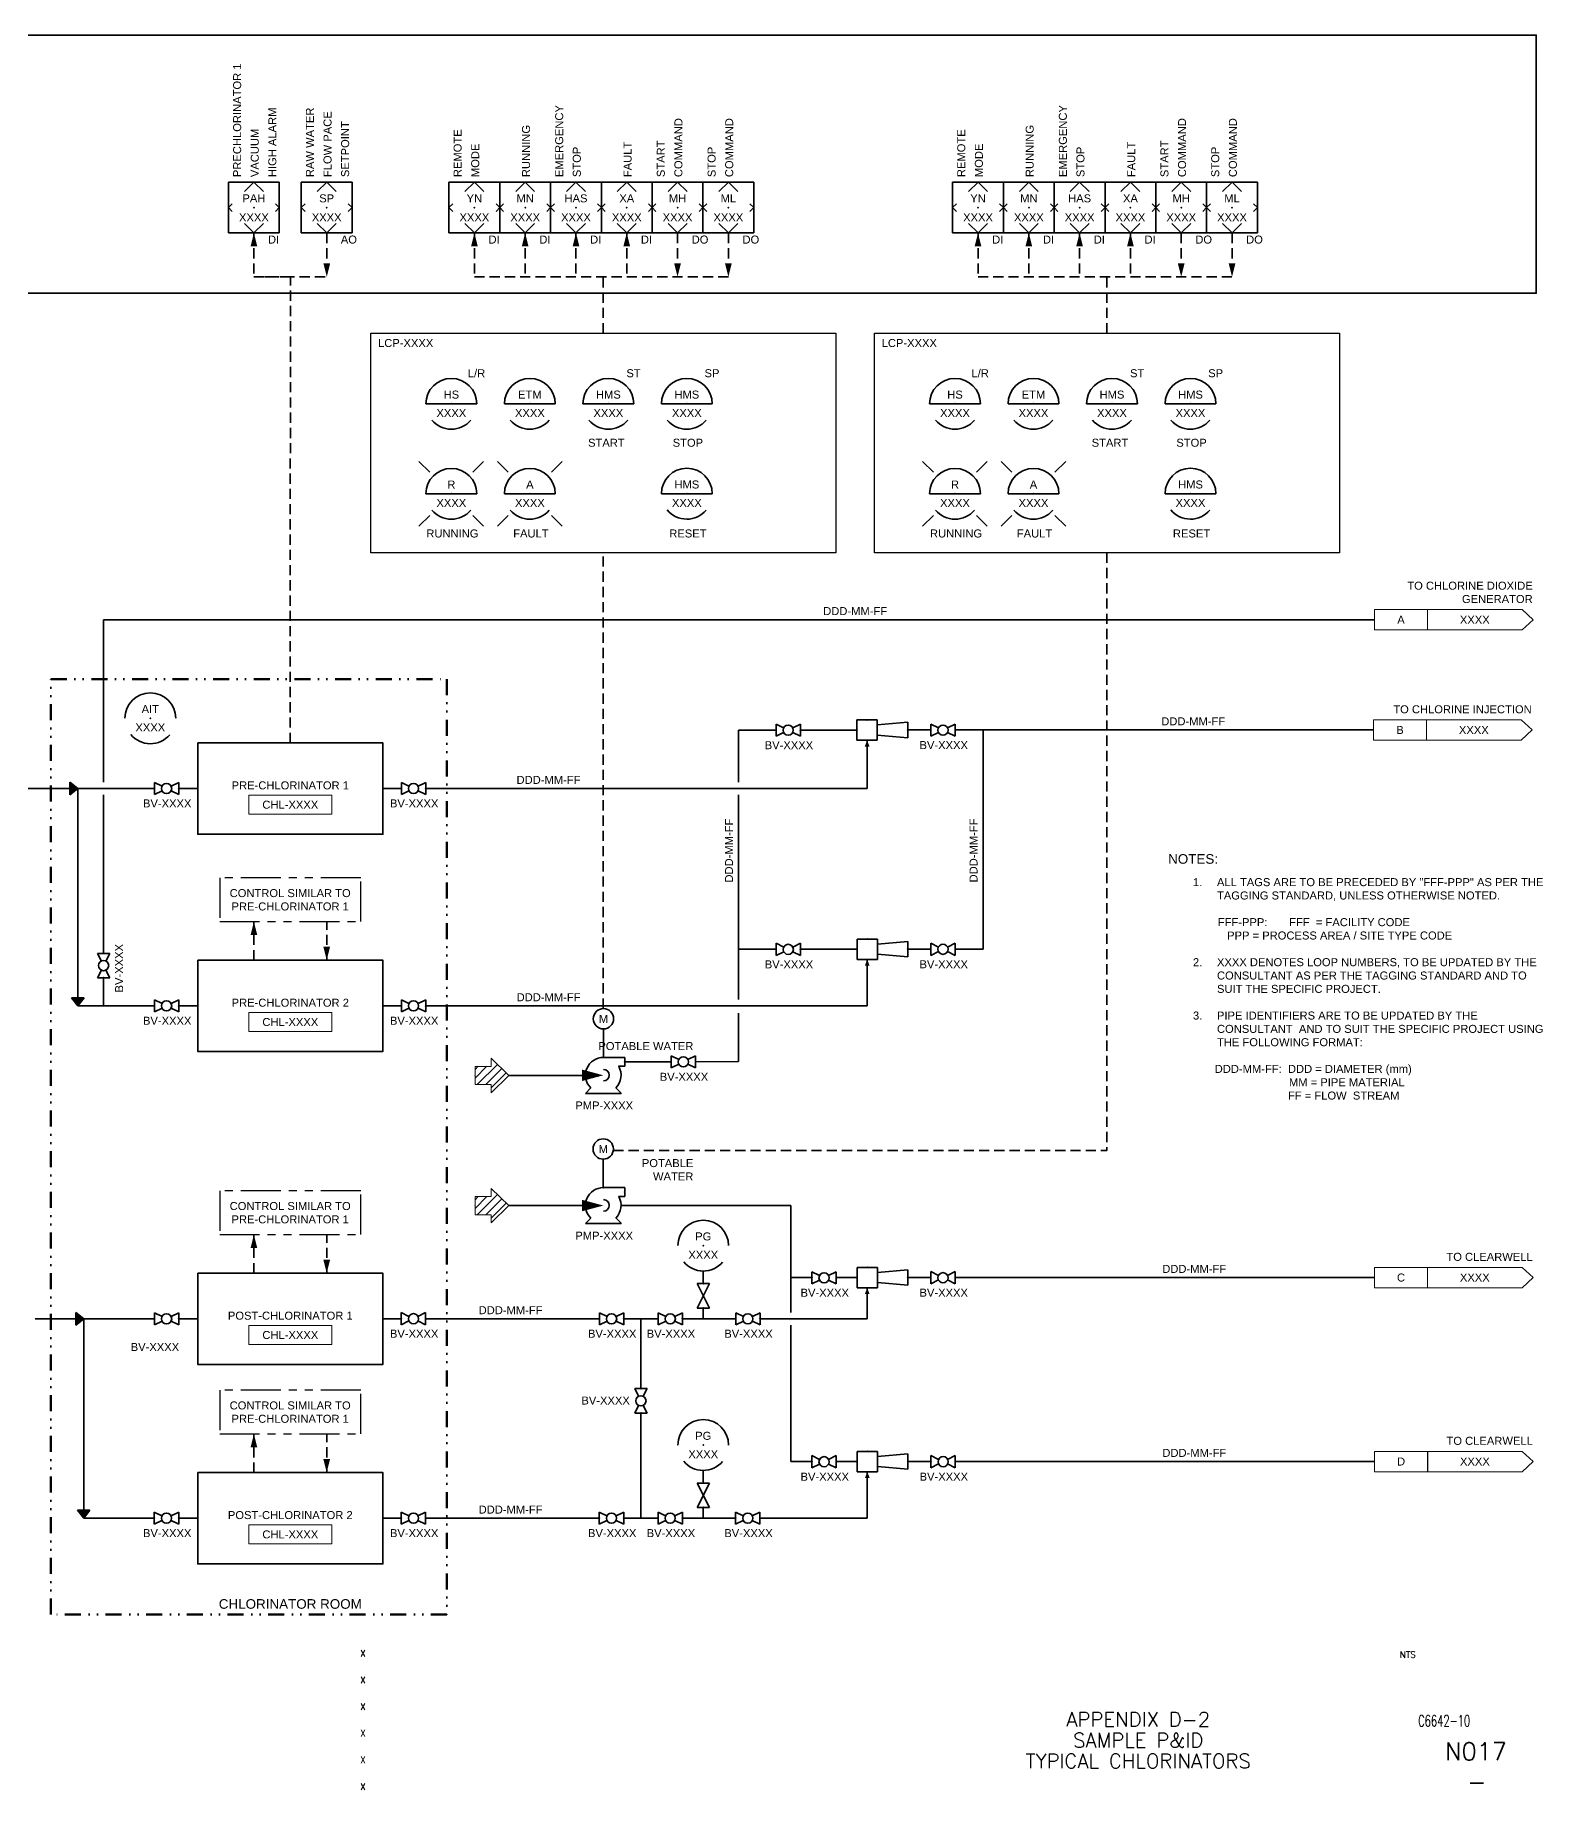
# Paper-space layout '07-Typical Chlorinators - A1 Sheet' of a CAD drawing. Extents: x 49 to 818, y 22 to 571.
# Drawn here: x 347 to 818, y 23 to 571 of the extents above; entities that cross this region are included whole.
import ezdxf
from ezdxf.enums import TextEntityAlignment as Align

# ---------------------------------------------------------------- set-up
doc = ezdxf.new("R2010")
doc.units = 0
for name, pattern in [('DIVIDE', [1.25, 0.5, -0.25, 0, -0.25, 0, -0.25]), ('HIDDEN2', [4.7625, 3.175, -1.5875]), ('PHANTOM2', [1.25, 0.625, -0.125, 0.125, -0.125, 0.125, -0.125])]:
    doc.linetypes.add(name, pattern=pattern)
doc.layers.add('BOR-A1', color=7, linetype='Continuous')
for name, color, linetype, lineweight in [('D-EQPM', 4, 'Continuous', 35), ('D-EQPM-EXIT', 252, 'Continuous', 35), ('D-MINOR', 4, 'Continuous', 35), ('D-VALV', 4, 'Continuous', 35), ('G-ANNO-SYMB', 1, 'Continuous', 13), ('N-ANNO-TEXT', 3, 'Continuous', 18), ('N-CONT-PANL', 3, 'Continuous', 25), ('N-DBOX', 5, 'DIVIDE', 50), ('N-INST', 4, 'Continuous', 35), ('N-SGNL-ELEC', 4, 'HIDDEN2', 35), ('N-VNDR', 3, 'PHANTOM2', 25)]:
    doc.layers.add(name, color=color, linetype=linetype, lineweight=lineweight)
doc.styles.add('_CGS_2-5_NOTES', font='arial.ttf', dxfattribs={"height": 2.5})
doc.styles.add('_CGS_2-5_SYMBOL', font='arial.ttf', dxfattribs={"height": 2.5})
doc.styles.add('STD2-0', font='simplex.shx', dxfattribs={"height": 2})
doc.styles.add('STD3-5', font='simplex.shx', dxfattribs={"height": 3.5})
doc.styles.add('STD4-5', font='simplex.shx', dxfattribs={"height": 4.5})
doc.styles.add('STD5-5', font='SIMPLEX')

# ---------------------------------------------------------------- blocks, each defined once
blk = doc.blocks.new('CGS A1 TITLE ATT')
at = {"layer": 'BOR-A1', "color": 1}
for tag, p, height, style in [('DATE', (448.47, 64.4), 2, 'STD2-0'), ('DRAWN', (448.47, 56.08), 2, 'STD2-0'), ('DESIGNER', (448.47, 47.76), 2, 'STD2-0'), ('FILE', (783.85, 42.55), 3.5, 'STD3-5'), ('CHECKED', (448.47, 39.44), 2, 'STD2-0'), ('ENGINEER', (448.47, 31.12), 2, 'STD2-0'), ('AD909', (787.49, 32), 5.5, 'STD5-5'), ('APPROVED', (448.47, 22.72), 2, 'STD2-0')]:
    blk.add_attdef(tag, p, '', height=height, dxfattribs=dict(at, style=style))
at = {"layer": 'BOR-A1', "color": 1, "style": 'STD2-0', "flags": 4}
blk.add_attdef('SCALE', (773.37, 64), '', height=2, dxfattribs=at)
at = {"layer": 'BOR-A1', "color": 1, "style": 'STD4-5'}
for tag, p in [('TITLE-1', (691.59, 44.75)), ('TITLE-2', (691.59, 38.25)), ('TITLE-3', (691.59, 31.75)), ('TITLE-4', (691.59, 25.25))]:
    blk.add_attdef(tag, text='', height=4.5, dxfattribs=at).set_placement(p, align=Align.MIDDLE_CENTER)
at = {"layer": 'BOR-A1', "color": 1, "style": 'STD5-5'}
blk.add_attdef('999', text='', height=5.5, dxfattribs=at).set_placement((800.49, 22.5), align=Align.RIGHT)
blk = doc.blocks.new('REFa')
for p, q in [((29.5148, 3.175), (0, 3.175)), ((0, -3.175), (0, 3.175)), ((32.9692, 0), (29.5148, 3.175)), ((29.5148, -3.175), (32.9692, 0)), ((0, -3.175), (29.5148, -3.175))]:
    blk.add_line(p, q)
at = {"style": '_CGS_2-5_SYMBOL'}
blk.add_attdef('A', text='', height=2.5, dxfattribs=at).set_placement((14.7574, 0), align=Align.MIDDLE_CENTER)
blk = doc.blocks.new('REFb')
for p, q in [((0, 3.175), (0, -3.175)), ((0, 3.175), (16.6116, 3.175)), ((16.6116, -3.175), (16.6116, 3.175)), ((16.6116, -3.175), (0, -3.175))]:
    blk.add_line(p, q)
at = {"style": '_CGS_2-5_SYMBOL'}
blk.add_attdef('A', text='', height=2.5, dxfattribs=at).set_placement((8.3058, 0), align=Align.MIDDLE_CENTER)
blk = doc.blocks.new('_D_EJECTOR')
for p, q in [((0, 3.175), (0, -3.175)), ((0, 3.175), (6.3754, 3.175)), ((6.3754, 3.175), (6.3754, 1.6002)), ((6.3754, 1.6002), (15.875, 2.4384)), ((6.3754, 1.6002), (6.3754, -1.5748)), ((15.875, -2.3876), (15.875, 2.4384)), ((0, -3.175), (6.3754, -3.175)), ((3.1877, -3.175), (3.1877, -6.841)), ((6.3754, -3.175), (6.3754, -1.5748)), ((6.3754, -1.5748), (15.875, -2.3876))]:
    blk.add_line(p, q)
blk.add_lwpolyline([(3.1877, -3.175, 0, 1.5, 0), (3.1877, -5.175, 0, 0, 0)], format="xyseb")
for p in [(0, 0), (3.2004, 3.175), (15.875, 0.0254)]:
    blk.add_point(p)
blk = doc.blocks.new('_D_VALVE_BALL - NORMALLY OPEN')
for p, q in [((2.39, 0.71), (0, 1.9)), ((0, 1.9), (0, -1.9)), ((5.23, 0.71), (7.62, 1.9)), ((7.62, 1.9), (7.62, -1.9)), ((0, -1.9), (2.39, -0.71)), ((7.62, -1.9), (5.23, -0.71))]:
    blk.add_line(p, q)
blk.add_circle((3.81, 0), 1.59)
for p in [(0, 0), (7.62, 0)]:
    blk.add_point(p)
blk = doc.blocks.new('_N_INST_FIELD_OP ACCESS')
for start, end in [(0, 180), (219.6995, 319.7606)]:
    blk.add_arc((0, 0), 7.94, start, end)
blk.add_point((0, 0))
at = {"style": '_CGS_2-5_SYMBOL'}
blk.add_attdef('ABB', (4.41, 8.76), '', height=2.5, dxfattribs=at)
for tag, p in [('TAG', (0, 1.63)), ('NO', (0, -4.12))]:
    blk.add_attdef(tag, text='', height=2.5, dxfattribs=at).set_placement(p, align=Align.CENTER)
blk = doc.blocks.new('_D_VALVE_GATE')
for p, q in [((7.62, -1.905), (0, 1.905)), ((0, 1.905), (0, -1.905)), ((0, -1.905), (7.62, 1.905)), ((7.62, 1.905), (7.62, -1.905))]:
    blk.add_line(p, q)
for p in [(0, 0), (3.81, 0), (7.62, 0)]:
    blk.add_point(p)
blk = doc.blocks.new('_N_PLC_FIELD_OP ACCESS')
for p, q in [((-7.94, 15.87), (7.94, 15.87)), ((-7.94, 0), (-7.94, 15.87)), ((0, 15.87), (-2.96, 12.91)), ((2.96, 12.91), (0, 15.87)), ((7.94, 0), (7.94, 15.87)), ((-6.76, 9.11), (-7.94, 7.94)), ((-7.94, 7.94), (-6.76, 6.76)), ((7.94, 7.94), (6.76, 9.11)), ((6.76, 6.76), (7.94, 7.94)), ((7.94, 0), (-7.94, 0)), ((-2.96, 2.96), (0, 0)), ((0, 0), (2.96, 2.96))]:
    blk.add_line(p, q)
blk.add_point((0, 7.94))
at = {"style": '_CGS_2-5_SYMBOL'}
for tag, p in [('DESCRIPTION1', (-3.99, 16.48)), ('DESCRIPTION2', (1.51, 16.48)), ('DESCRIPTION3', (7.01, 16.48))]:
    blk.add_attdef(tag, p, '', height=2.5, rotation=90, dxfattribs=at)
for tag, p in [('TAG', (0, 9.57)), ('NO', (0, 3.62))]:
    blk.add_attdef(tag, text='', height=2.5, dxfattribs=at).set_placement(p, align=Align.CENTER)
blk.add_attdef('ABB', (4.41, -3.31), '', height=2.5, dxfattribs=at)
blk = doc.blocks.new('_D_PUMP_CENTRIFUGAL')
for p, q in [((13.39, 5.59), (6.71, 5.59)), ((13.39, 2.82), (13.39, 5.59)), ((13.39, 2.82), (11.43, 2.82)), ((2.77, -3.96), (1.07, -5.64)), ((12.34, -5.64), (10.57, -3.89)), ((1.07, -5.64), (12.24, -5.64))]:
    blk.add_line(p, q)
for centre, radius, start, end in [((6.65, 0.03), 5.56, 89.3872, 225.6486), ((6.71, 0.05), 1.81, 270, 90), ((6.65, 0.03), 5.56, 315, 30.0124)]:
    blk.add_arc(centre, radius, start, end)
blk.add_point((13.39, 4.19))
at = {"extrusion": (0, 0, -1)}
blk.add_solid([(-6.68, 0), (0, 1.8), (0, -1.78)], dxfattribs=at)
at = {"style": '_CGS_2-5_SYMBOL'}
blk.add_attdef('XX', text='', height=2.5, dxfattribs=at).set_placement((13.71, -5.8), align=Align.TOP_LEFT)
blk = doc.blocks.new('_N_INST_PANEL_OP ACCESS')
blk.add_line((-7.95, 0), (7.95, 0))
for start, end in [(0, 180), (219.6995, 319.7606)]:
    blk.add_arc((0, 0), 7.94, start, end)
at = {"ltscale": 0.0508}
blk.add_point((0, 0), dxfattribs=at)
at = {"style": '_CGS_2-5_SYMBOL'}
blk.add_attdef('ABB', (4.41, 8.76), '', height=2.5, dxfattribs=at)
for tag, p in [('TAG', (0, 1.63)), ('NO', (0, -4.12))]:
    blk.add_attdef(tag, text='', height=2.5, dxfattribs=at).set_placement(p, align=Align.CENTER)
blk = doc.blocks.new('_N_LIGHT_PANEL')
for p, q in [((-10.12, 10.08), (-6.74, 6.73)), ((10.1, 10.08), (6.72, 6.73)), ((-7.95, 0), (7.95, 0)), ((-10.12, -10.11), (-6.74, -6.76)), ((10.1, -10.11), (6.72, -6.76))]:
    blk.add_line(p, q)
for start, end in [(0, 180), (219.6995, 319.7606)]:
    blk.add_arc((0, 0), 7.94, start, end)
blk.add_point((0, 0))
at = {"style": '_CGS_2-5_SYMBOL'}
blk.add_attdef('ABB', (7.41, 4.76), '', height=2.5, dxfattribs=at)
for tag, p in [('TAG', (0, 1.63)), ('NO', (0, -4.12))]:
    blk.add_attdef(tag, text='', height=2.5, dxfattribs=at).set_placement(p, align=Align.CENTER)
blk = doc.blocks.new('_D_ACTUATOR_ELECTRIC MOTOR')
at = {"flags": 128}
blk.add_lwpolyline([(0, 0), (0, 8.89)], dxfattribs=at)
blk.add_circle((0, 12.08), 3.18)
blk.add_point((0, 0))
at = {"style": '_CGS_2-5_SYMBOL'}
blk.add_text('M', height=2.5, dxfattribs=at).set_placement((0.02, 12.04), align=Align.MIDDLE_CENTER)
blk.add_attdef('XXX', text='', height=2.5, dxfattribs=at).set_placement((0.74, 8.07), align=Align.TOP_LEFT)

psp = doc.layouts.new('07-Typical Chlorinators - A1 Sheet')

# ---------------------------------------------------------------- linework, layer by layer
at = {"layer": 'D-EQPM'}
for points in [[(397.67, 349.84), (455.52, 349.84), (455.52, 321.32), (397.67, 321.32)], [(397.67, 281.94), (455.52, 281.94), (455.52, 253.42), (397.67, 253.42)], [(397.67, 184.16), (455.52, 184.16), (455.52, 155.64), (397.67, 155.64)], [(397.67, 121.86), (455.52, 121.86), (455.52, 93.35), (397.67, 93.35)]]:
    psp.add_lwpolyline(points, close=True, dxfattribs=at)
at = {"layer": 'D-EQPM-EXIT'}
psp.add_line((549.16, 169.9), (565.79, 169.9), dxfattribs=at)
at = {"layer": 'D-MINOR'}
for p, q in [((368.24, 388.24), (765.42, 388.32)), ((368.24, 375.94), (368.24, 388.24)), ((368.24, 337.58), (368.24, 375.94)), ((566.69, 337.58), (566.69, 353.85)), ((578.42, 353.85), (566.69, 353.85)), ((586.04, 353.85), (603.68, 353.85)), ((626.77, 353.88), (619.56, 353.88)), ((634.39, 353.88), (765.11, 353.88)), ((643.11, 285.4), (643.11, 353.88)), ((606.87, 335.58), (606.87, 347.01)), ((164.18, 335.58), (346.82, 335.58)), ((346.82, 335.58), (384.11, 335.58)), ((360.16, 270.16), (360.16, 335.58)), ((391.73, 335.58), (397.67, 335.58)), ((455.52, 335.58), (459.54, 335.58)), ((459.54, 335.58), (461.29, 335.58)), ((459.54, 335.58), (461.29, 335.58)), ((459.54, 335.58), (461.29, 335.58)), ((468.91, 335.58), (606.87, 335.58)), ((368.24, 284.07), (368.24, 333.58)), ((566.69, 269.68), (566.69, 333.58)), ((578.44, 285.37), (566.69, 285.37)), ((586.06, 285.37), (603.71, 285.37)), ((626.8, 285.4), (619.59, 285.4)), ((634.42, 285.4), (643.11, 285.4)), ((368.24, 267.68), (368.24, 276.45)), ((606.9, 267.68), (606.9, 278.53)), ((384.11, 267.68), (360.16, 267.68)), ((397.67, 267.68), (391.73, 267.68)), ((455.52, 267.68), (459.54, 267.68)), ((459.54, 267.68), (461.29, 267.68)), ((459.54, 267.68), (461.29, 267.68)), ((459.54, 267.68), (461.29, 267.68)), ((468.91, 267.68), (606.9, 267.68)), ((566.68, 250.25), (566.69, 265.37)), ((553.24, 250.24), (566.68, 250.25)), ((494.85, 245.96), (517.24, 245.96)), ((494.85, 205.27), (518.85, 205.3)), ((529.96, 205.27), (583.07, 205.27)), ((583.05, 171.9), (583.07, 205.27)), ((555.66, 180.89), (555.67, 184.83)), ((589.62, 182.78), (583.06, 182.78)), ((603.71, 182.78), (597.24, 182.78)), ((626.8, 182.8), (619.59, 182.8)), ((634.42, 182.8), (765.42, 182.8)), ((606.9, 169.9), (606.9, 175.93)), ((555.62, 169.9), (555.63, 173.27)), ((346.82, 169.9), (384.11, 169.9)), ((362.02, 107.6), (362.02, 169.9)), ((391.73, 169.9), (397.67, 169.9)), ((455.52, 169.9), (459.54, 169.9)), ((459.54, 169.9), (461.29, 169.9)), ((459.54, 169.9), (461.29, 169.9)), ((468.91, 169.9), (523.19, 169.9)), ((530.81, 169.9), (541.54, 169.9)), ((536.17, 169.9), (536.17, 148.09)), ((549.16, 169.9), (565.79, 169.9)), ((573.41, 169.9), (606.9, 169.9)), ((583.07, 125.3), (583.06, 167.9)), ((536.17, 140.47), (536.17, 107.6)), ((555.66, 118.59), (555.67, 122.54)), ((589.62, 125.3), (583.07, 125.3)), ((597.24, 125.3), (603.74, 125.3)), ((626.83, 125.32), (619.61, 125.32)), ((634.45, 125.32), (765.45, 125.32)), ((606.93, 107.6), (606.93, 118.46)), ((555.62, 107.6), (555.63, 110.97)), ((384.11, 107.6), (362.02, 107.6)), ((397.67, 107.6), (391.73, 107.6)), ((455.52, 107.6), (459.54, 107.6)), ((459.54, 107.6), (461.29, 107.6)), ((468.91, 107.6), (523.19, 107.6)), ((530.81, 107.6), (541.54, 107.6)), ((549.16, 107.6), (565.79, 107.6)), ((573.41, 107.6), (606.93, 107.6))]:
    psp.add_line(p, q, dxfattribs=at)
at = {"layer": 'D-MINOR', "ltscale": 0.001}
for p, q in [((357.68, 333.63), (357.68, 337.53)), ((357.68, 337.53), (360.16, 335.58)), ((360.16, 335.58), (357.68, 333.63)), ((358.22, 270.16), (362.11, 270.16)), ((360.16, 267.68), (358.22, 270.16)), ((362.11, 270.16), (360.16, 267.68)), ((359.54, 167.95), (359.54, 171.85)), ((359.54, 171.85), (362.02, 169.9)), ((362.02, 169.9), (359.54, 167.95)), ((360.07, 110.08), (363.97, 110.08)), ((362.02, 107.6), (360.07, 110.08)), ((363.97, 110.08), (362.02, 107.6))]:
    psp.add_line(p, q, dxfattribs=at)
at = {"layer": 'D-MINOR', "ltscale": 10}
psp.add_line((531.14, 250.17), (545.62, 250.17), dxfattribs=at)
at = {"layer": 'D-MINOR', "ltscale": 0.1, "extrusion": (0, 0, -1)}
for points in [[(-357.68, 333.63), (-357.68, 337.53), (-360.16, 335.58)], [(-358.22, 270.16), (-362.11, 270.16), (-360.16, 267.68)], [(-359.54, 167.95), (-359.54, 171.85), (-362.02, 169.9)], [(-360.07, 110.08), (-363.97, 110.08), (-362.02, 107.6)]]:
    psp.add_solid(points, dxfattribs=at)
at = {"layer": 'G-ANNO-SYMB', "ltscale": 0.0508}
for p, q in [((484.33, 247.79), (485.35, 248.81)), ((484.33, 245.1), (488.04, 248.81)), ((485.04, 243.09), (491.37, 249.39)), ((487.73, 243.09), (492.71, 248.07)), ((489.41, 242.08), (494.06, 246.72)), ((485.04, 202.4), (491.37, 208.7)), ((484.33, 207.1), (485.35, 208.12)), ((484.33, 204.41), (488.04, 208.12)), ((487.73, 202.4), (492.71, 207.38)), ((489.41, 201.39), (494.06, 206.04))]:
    psp.add_line(p, q, dxfattribs=at)
at = {"layer": 'G-ANNO-SYMB', "ltscale": 0.0508, "flags": 128}
for points in [[(494.85, 245.96), (489.41, 251.3), (489.41, 248.78), (484.33, 248.78), (484.33, 243.09), (489.41, 243.09), (489.41, 240.53)], [(494.85, 205.27), (489.41, 210.61), (489.41, 208.09), (484.33, 208.09), (484.33, 202.4), (489.41, 202.4), (489.41, 199.84)]]:
    psp.add_lwpolyline(points, close=True, dxfattribs=at)
at = {"layer": 'G-ANNO-SYMB', "ltscale": 0.0508}
for p in [(484.33, 245.94), (494.85, 245.96), (484.33, 205.25), (494.85, 205.27)]:
    psp.add_point(p, dxfattribs=at)
at = {"layer": 'N-ANNO-TEXT', "color": 4}
for points in [[(439.59, 327.52), (413.59, 327.52), (413.59, 333.52), (439.59, 333.52)], [(439.59, 259.62), (413.59, 259.62), (413.59, 265.62), (439.59, 265.62)], [(439.59, 161.85), (413.59, 161.85), (413.59, 167.85), (439.59, 167.85)], [(439.59, 99.55), (413.59, 99.55), (413.59, 105.55), (439.59, 105.55)]]:
    psp.add_lwpolyline(points, close=True, dxfattribs=at)
at = {"layer": 'N-CONT-PANL'}
for points in [[(451.74, 477.83), (597.07, 477.83), (597.07, 409.25), (451.74, 409.25)], [(609.14, 477.83), (754.48, 477.83), (754.48, 409.25), (609.14, 409.25)]]:
    psp.add_lwpolyline(points, close=True, dxfattribs=at)
at = {"layer": 'N-DBOX', "ltscale": 10}
psp.add_lwpolyline([(475.47, 77.56), (351.72, 77.56), (351.72, 369.7), (475.47, 369.7)], close=True, dxfattribs=at)
at = {"layer": 'N-INST'}
psp.add_lwpolyline([(48.99, 570.97), (816, 570.97), (816, 490.3), (48.99, 490.3)], close=True, dxfattribs=at)
at = {"layer": 'N-INST', "ltscale": 0.0508, "flags": 128}
psp.add_lwpolyline([(511.73, 245.96), (521.26, 245.96)], dxfattribs=at)
at = {"layer": 'N-SGNL-ELEC'}
for p, q in [((415.22, 509.15), (415.22, 495.46)), ((437.99, 509.15), (437.99, 495.46)), ((484.12, 509.15), (484.12, 495.46)), ((500, 509.15), (500, 495.46)), ((515.87, 509.15), (515.87, 495.46)), ((531.75, 509.15), (531.75, 495.46)), ((547.62, 509.15), (547.62, 495.46)), ((563.5, 509.15), (563.5, 495.46)), ((641.53, 509.15), (641.53, 495.46)), ((657.41, 509.15), (657.41, 495.46)), ((673.28, 509.15), (673.28, 495.46)), ((689.16, 509.15), (689.16, 495.46)), ((705.03, 509.15), (705.03, 495.46)), ((720.91, 509.15), (720.91, 495.46)), ((426.6, 495.46), (415.22, 495.46)), ((415.22, 495.46), (437.99, 495.46)), ((426.59, 349.84), (426.6, 495.46)), ((484.12, 495.46), (563.5, 495.46)), ((524.4, 477.83), (524.4, 495.46)), ((641.53, 495.46), (720.91, 495.46)), ((681.81, 477.83), (681.81, 495.46)), ((524.4, 266.82), (524.4, 409.25)), ((681.81, 409.25), (681.81, 222.52)), ((415.21, 281.94), (415.21, 294)), ((437.97, 281.94), (437.97, 294)), ((527.55, 222.52), (681.81, 222.52)), ((415.21, 184.16), (415.21, 196.22)), ((437.97, 184.16), (437.97, 196.22)), ((415.21, 121.86), (415.21, 133.93)), ((437.97, 121.86), (437.97, 133.93))]:
    psp.add_line(p, q, dxfattribs=at)
at = {"layer": 'N-SGNL-ELEC', "linetype": 'Continuous'}
for points in [[(415.22, 509.15, 0, 2.1, 0), (415.22, 504.95, 2.1, 2.1, 0)], [(484.12, 509.15, 0, 2.1, 0), (484.12, 504.95, 2.1, 2.1, 0)], [(500, 509.15, 0, 2.1, 0), (500, 504.95, 2.1, 2.1, 0)], [(515.87, 509.15, 0, 2.1, 0), (515.87, 504.95, 2.1, 2.1, 0)], [(531.75, 509.15, 0, 2.1, 0), (531.75, 504.95, 2.1, 2.1, 0)], [(641.53, 509.15, 0, 2.1, 0), (641.53, 504.95, 2.1, 2.1, 0)], [(657.41, 509.15, 0, 2.1, 0), (657.41, 504.95, 2.1, 2.1, 0)], [(673.28, 509.15, 0, 2.1, 0), (673.28, 504.95, 2.1, 2.1, 0)], [(689.16, 509.15, 0, 2.1, 0), (689.16, 504.95, 2.1, 2.1, 0)], [(437.99, 495.46, 0, 2.1, 0), (437.99, 499.66, 2.1, 2.1, 0)], [(547.62, 495.46, 0, 2.1, 0), (547.62, 499.66, 2.1, 2.1, 0)], [(563.5, 495.46, 0, 2.1, 0), (563.5, 499.66, 2.1, 2.1, 0)], [(705.03, 495.46, 0, 2.1, 0), (705.03, 499.66, 2.1, 2.1, 0)], [(720.91, 495.46, 0, 2.1, 0), (720.91, 499.66, 2.1, 2.1, 0)], [(415.21, 294, 0, 2.1, 0), (415.21, 289.8, 2.1, 2.1, 0)], [(437.97, 281.94, 0, 2.1, 0), (437.97, 286.14, 2.1, 2.1, 0)], [(415.21, 196.22, 0, 2.1, 0), (415.21, 192.02, 2.1, 2.1, 0)], [(437.97, 184.16, 0, 2.1, 0), (437.97, 188.36, 2.1, 2.1, 0)], [(415.21, 133.93, 0, 2.1, 0), (415.21, 129.73, 2.1, 2.1, 0)], [(437.97, 121.86, 0, 2.1, 0), (437.97, 126.06, 2.1, 2.1, 0)]]:
    psp.add_lwpolyline(points, format="xyseb", dxfattribs=at)
at = {"layer": 'N-VNDR', "ltscale": 20}
for points in [[(448.67, 307.65), (404.51, 307.65), (404.51, 294), (448.67, 294)], [(448.67, 209.87), (404.51, 209.87), (404.51, 196.22), (448.67, 196.22)], [(448.67, 147.58), (404.51, 147.58), (404.51, 133.93), (448.67, 133.93)]]:
    psp.add_lwpolyline(points, close=True, dxfattribs=at)

# ---------------------------------------------------------------- block references
ref = psp.add_blockref('CGS A1 TITLE ATT', (0, 0))
ref.add_attrib('TITLE-1', 'APPENDIX D-2', dxfattribs={"layer": 'BOR-A1', "color": 1, "height": 4.5, "style": 'STD4-5'}).set_placement((691.59, 44.75), align=Align.MIDDLE_CENTER)
ref.add_attrib('TITLE-2', 'SAMPLE P&ID', dxfattribs={"layer": 'BOR-A1', "color": 1, "height": 4.5, "style": 'STD4-5'}).set_placement((691.59, 38.25), align=Align.MIDDLE_CENTER)
ref.add_attrib('TITLE-3', 'TYPICAL CHLORINATORS', dxfattribs={"layer": 'BOR-A1', "color": 1, "height": 4.5, "style": 'STD4-5'}).set_placement((691.59, 31.75), align=Align.MIDDLE_CENTER)
ref.add_attrib('AD909', 'N017', (787.49, 32), dxfattribs={"layer": 'BOR-A1', "color": 1, "height": 5.5, "style": 'STD5-5'})
ref.add_attrib('FILE', 'C6642-10', (779.08, 42.56), dxfattribs={"layer": 'BOR-A1', "color": 1, "height": 3.5, "style": 'STD3-5', "width": 0.65})
ref.add_attrib('SCALE', 'NTS', (773.37, 64), dxfattribs={"layer": 'BOR-A1', "color": 1, "height": 2, "style": 'STD2-0'})
ref.add_attrib('DATE', 'X', (448.47, 64.4), dxfattribs={"layer": 'BOR-A1', "color": 1, "height": 2, "style": 'STD2-0'})
ref.add_attrib('DRAWN', 'X', (448.47, 56.08), dxfattribs={"layer": 'BOR-A1', "color": 1, "height": 2, "style": 'STD2-0'})
ref.add_attrib('DESIGNER', 'X', (448.47, 47.76), dxfattribs={"layer": 'BOR-A1', "color": 1, "height": 2, "style": 'STD2-0'})
ref.add_attrib('CHECKED', 'X', (448.47, 39.44), dxfattribs={"layer": 'BOR-A1', "color": 1, "height": 2, "style": 'STD2-0'})
ref.add_attrib('ENGINEER', 'X', (448.47, 31.12), dxfattribs={"layer": 'BOR-A1', "color": 1, "height": 2, "style": 'STD2-0'})
ref.add_attrib('APPROVED', 'X', (448.47, 22.72), dxfattribs={"layer": 'BOR-A1', "color": 1, "height": 2, "style": 'STD2-0'})
ref.add_attrib('999', '-', dxfattribs={"layer": 'BOR-A1', "color": 1, "height": 5.5, "style": 'STD5-5'}).set_placement((800.49, 22.5), align=Align.RIGHT)
at = {"layer": 'D-EQPM', "ltscale": 0.0508}
for name, p in [('_D_EJECTOR', (603.68, 353.85)), ('_D_EJECTOR', (603.71, 285.37)), ('_D_PUMP_CENTRIFUGAL', (517.75, 245.98)), ('_D_PUMP_CENTRIFUGAL', (517.75, 205.29)), ('_D_EJECTOR', (603.71, 182.78)), ('_D_EJECTOR', (603.74, 125.3))]:
    psp.add_blockref(name, p, dxfattribs=at)
at = {"layer": 'D-VALV', "ltscale": 0.0508}
for p in [(578.39, 353.8), (626.77, 353.83), (384.11, 335.58), (461.29, 335.58), (578.42, 285.32), (626.77, 285.35), (384.11, 267.68), (461.29, 267.68), (545.62, 250.17), (589.59, 182.73), (626.77, 182.75), (384.11, 169.9), (461.26, 169.93), (523.19, 169.9), (541.54, 169.9), (565.79, 169.9), (589.59, 125.25), (626.8, 125.27), (384.08, 107.63), (461.26, 107.63), (523.16, 107.63), (541.51, 107.63), (565.76, 107.63)]:
    psp.add_blockref('_D_VALVE_BALL - NORMALLY OPEN', p, dxfattribs=at)
at = {"layer": 'D-VALV', "ltscale": 0.0508, "rotation": 90}
for p in [(368.24, 276.45), (536.17, 140.47)]:
    psp.add_blockref('_D_VALVE_BALL - NORMALLY OPEN', p, dxfattribs=at)
at = {"layer": 'D-VALV', "xscale": -1, "rotation": 270}
for p in [(555.65, 173.27), (555.65, 110.97)]:
    psp.add_blockref('_D_VALVE_GATE', p, dxfattribs=at)
at = {"layer": 'G-ANNO-SYMB'}
for name, p, values in [('REFb', (765.42, 388.32), {'A': 'A'}), ('REFa', (782.03, 388.32), {'A': 'XXXX'}), ('REFb', (765.11, 353.88), {'A': 'B'}), ('REFa', (781.73, 353.88), {'A': 'XXXX'}), ('REFb', (765.42, 182.8), {'A': 'C'}), ('REFa', (782.03, 182.8), {'A': 'XXXX'}), ('REFb', (765.45, 125.32), {'A': 'D'}), ('REFa', (782.06, 125.32), {'A': 'XXXX'})]:
    psp.add_blockref(name, p, dxfattribs=at).add_auto_attribs(values)
at = {"layer": 'N-INST'}
for name, p, values in [('_N_PLC_FIELD_OP ACCESS', (415.21, 509.15), {'DESCRIPTION3': ' HIGH ALARM', 'DESCRIPTION2': ' VACUUM ', 'DESCRIPTION1': ' PRECHLORINATOR 1', 'TAG': 'PAH', 'NO': 'XXXX', 'ABB': 'DI'}), ('_N_PLC_FIELD_OP ACCESS', (515.87, 509.15), {'DESCRIPTION2': ' STOP', 'DESCRIPTION1': ' EMERGENCY', 'TAG': 'HAS', 'NO': 'XXXX', 'ABB': 'DI'}), ('_N_PLC_FIELD_OP ACCESS', (673.28, 509.15), {'DESCRIPTION2': ' STOP', 'DESCRIPTION1': ' EMERGENCY', 'TAG': 'HAS', 'NO': 'XXXX', 'ABB': 'DI'}), ('_N_PLC_FIELD_OP ACCESS', (437.96, 509.15), {'DESCRIPTION3': ' SETPOINT', 'DESCRIPTION2': ' FLOW PACE ', 'DESCRIPTION1': ' RAW WATER', 'TAG': 'SP', 'NO': 'XXXX', 'ABB': 'AO'}), ('_N_PLC_FIELD_OP ACCESS', (547.62, 509.15), {'DESCRIPTION2': ' COMMAND', 'DESCRIPTION1': ' START', 'TAG': 'MH', 'NO': 'XXXX', 'ABB': 'DO'}), ('_N_PLC_FIELD_OP ACCESS', (563.5, 509.15), {'DESCRIPTION2': ' COMMAND', 'DESCRIPTION1': ' STOP', 'TAG': 'ML', 'NO': 'XXXX', 'ABB': 'DO'}), ('_N_PLC_FIELD_OP ACCESS', (705.03, 509.15), {'DESCRIPTION2': ' COMMAND', 'DESCRIPTION1': ' START', 'TAG': 'MH', 'NO': 'XXXX', 'ABB': 'DO'}), ('_N_PLC_FIELD_OP ACCESS', (720.91, 509.15), {'DESCRIPTION2': ' COMMAND', 'DESCRIPTION1': ' STOP', 'TAG': 'ML', 'NO': 'XXXX', 'ABB': 'DO'}), ('_N_PLC_FIELD_OP ACCESS', (484.12, 509.15), {'DESCRIPTION2': ' MODE', 'DESCRIPTION1': ' REMOTE', 'TAG': 'YN', 'NO': 'XXXX', 'ABB': 'DI'}), ('_N_PLC_FIELD_OP ACCESS', (500, 509.15), {'DESCRIPTION2': ' RUNNING', 'TAG': 'MN', 'NO': 'XXXX', 'ABB': 'DI'}), ('_N_PLC_FIELD_OP ACCESS', (531.75, 509.15), {'DESCRIPTION2': ' FAULT', 'TAG': 'XA', 'NO': 'XXXX', 'ABB': 'DI'}), ('_N_PLC_FIELD_OP ACCESS', (641.53, 509.15), {'DESCRIPTION2': ' MODE', 'DESCRIPTION1': ' REMOTE', 'TAG': 'YN', 'NO': 'XXXX', 'ABB': 'DI'}), ('_N_PLC_FIELD_OP ACCESS', (657.41, 509.15), {'DESCRIPTION2': ' RUNNING', 'TAG': 'MN', 'NO': 'XXXX', 'ABB': 'DI'}), ('_N_PLC_FIELD_OP ACCESS', (689.16, 509.15), {'DESCRIPTION2': ' FAULT', 'TAG': 'XA', 'NO': 'XXXX', 'ABB': 'DI'}), ('_N_INST_FIELD_OP ACCESS', (382.83, 357.53), {'NO': 'XXXX', 'TAG': 'AIT'}), ('_N_INST_FIELD_OP ACCESS', (555.65, 192.77), {'NO': 'XXXX', 'TAG': 'PG'}), ('_N_INST_FIELD_OP ACCESS', (555.65, 130.47), {'NO': 'XXXX', 'TAG': 'PG'})]:
    psp.add_blockref(name, p, dxfattribs=at).add_auto_attribs(values)
at = {"layer": 'N-INST', "ltscale": 0.0508}
ref = psp.add_blockref('_N_INST_PANEL_OP ACCESS', (476.92, 455.78), dxfattribs=at)
ref.add_attrib('NO', 'XXXX', dxfattribs={"layer": '0', "height": 2.5, "style": '_CGS_2-5_SYMBOL'}).set_placement((476.92, 451.66), align=Align.CENTER)
ref.add_attrib('TAG', 'HS', dxfattribs={"layer": '0', "height": 2.5, "style": '_CGS_2-5_SYMBOL'}).set_placement((476.92, 457.41), align=Align.CENTER)
ref = psp.add_blockref('_N_INST_PANEL_OP ACCESS', (501.46, 455.78), dxfattribs=at)
ref.add_attrib('NO', 'XXXX', dxfattribs={"layer": '0', "height": 2.5, "style": '_CGS_2-5_SYMBOL'}).set_placement((501.46, 451.66), align=Align.CENTER)
ref.add_attrib('TAG', 'ETM', dxfattribs={"layer": '0', "height": 2.5, "style": '_CGS_2-5_SYMBOL'}).set_placement((501.46, 457.41), align=Align.CENTER)
ref = psp.add_blockref('_N_INST_PANEL_OP ACCESS', (525.99, 455.78), dxfattribs=at)
ref.add_attrib('NO', 'XXXX', dxfattribs={"layer": '0', "height": 2.5, "style": '_CGS_2-5_SYMBOL'}).set_placement((525.99, 451.66), align=Align.CENTER)
ref.add_attrib('TAG', 'HMS', dxfattribs={"layer": '0', "height": 2.5, "style": '_CGS_2-5_SYMBOL'}).set_placement((525.99, 457.41), align=Align.CENTER)
ref = psp.add_blockref('_N_INST_PANEL_OP ACCESS', (550.52, 455.78), dxfattribs=at)
ref.add_attrib('NO', 'XXXX', dxfattribs={"layer": '0', "height": 2.5, "style": '_CGS_2-5_SYMBOL'}).set_placement((550.52, 451.66), align=Align.CENTER)
ref.add_attrib('TAG', 'HMS', dxfattribs={"layer": '0', "height": 2.5, "style": '_CGS_2-5_SYMBOL'}).set_placement((550.52, 457.41), align=Align.CENTER)
ref = psp.add_blockref('_N_INST_PANEL_OP ACCESS', (634.33, 455.78), dxfattribs=at)
ref.add_attrib('NO', 'XXXX', dxfattribs={"layer": '0', "height": 2.5, "style": '_CGS_2-5_SYMBOL'}).set_placement((634.33, 451.66), align=Align.CENTER)
ref.add_attrib('TAG', 'HS', dxfattribs={"layer": '0', "height": 2.5, "style": '_CGS_2-5_SYMBOL'}).set_placement((634.33, 457.41), align=Align.CENTER)
ref = psp.add_blockref('_N_INST_PANEL_OP ACCESS', (658.86, 455.78), dxfattribs=at)
ref.add_attrib('NO', 'XXXX', dxfattribs={"layer": '0', "height": 2.5, "style": '_CGS_2-5_SYMBOL'}).set_placement((658.86, 451.66), align=Align.CENTER)
ref.add_attrib('TAG', 'ETM', dxfattribs={"layer": '0', "height": 2.5, "style": '_CGS_2-5_SYMBOL'}).set_placement((658.86, 457.41), align=Align.CENTER)
ref = psp.add_blockref('_N_INST_PANEL_OP ACCESS', (683.39, 455.78), dxfattribs=at)
ref.add_attrib('NO', 'XXXX', dxfattribs={"layer": '0', "height": 2.5, "style": '_CGS_2-5_SYMBOL'}).set_placement((683.39, 451.66), align=Align.CENTER)
ref.add_attrib('TAG', 'HMS', dxfattribs={"layer": '0', "height": 2.5, "style": '_CGS_2-5_SYMBOL'}).set_placement((683.39, 457.41), align=Align.CENTER)
ref = psp.add_blockref('_N_INST_PANEL_OP ACCESS', (707.93, 455.78), dxfattribs=at)
ref.add_attrib('NO', 'XXXX', dxfattribs={"layer": '0', "height": 2.5, "style": '_CGS_2-5_SYMBOL'}).set_placement((707.93, 451.66), align=Align.CENTER)
ref.add_attrib('TAG', 'HMS', dxfattribs={"layer": '0', "height": 2.5, "style": '_CGS_2-5_SYMBOL'}).set_placement((707.93, 457.41), align=Align.CENTER)
ref = psp.add_blockref('_N_LIGHT_PANEL', (476.92, 427.67), dxfattribs=at)
ref.add_attrib('TAG', 'R', dxfattribs={"layer": '0', "height": 2.5, "style": '_CGS_2-5_SYMBOL'}).set_placement((476.92, 429.31), align=Align.CENTER)
ref.add_attrib('NO', 'XXXX', dxfattribs={"layer": '0', "height": 2.5, "style": '_CGS_2-5_SYMBOL'}).set_placement((476.92, 423.56), align=Align.CENTER)
ref = psp.add_blockref('_N_LIGHT_PANEL', (501.46, 427.67), dxfattribs=at)
ref.add_attrib('TAG', 'A', dxfattribs={"layer": '0', "height": 2.5, "style": '_CGS_2-5_SYMBOL'}).set_placement((501.46, 429.31), align=Align.CENTER)
ref.add_attrib('NO', 'XXXX', dxfattribs={"layer": '0', "height": 2.5, "style": '_CGS_2-5_SYMBOL'}).set_placement((501.46, 423.56), align=Align.CENTER)
ref = psp.add_blockref('_N_INST_PANEL_OP ACCESS', (550.52, 427.68), dxfattribs=at)
ref.add_attrib('NO', 'XXXX', dxfattribs={"layer": '0', "height": 2.5, "style": '_CGS_2-5_SYMBOL'}).set_placement((550.52, 423.57), align=Align.CENTER)
ref.add_attrib('TAG', 'HMS', dxfattribs={"layer": '0', "height": 2.5, "style": '_CGS_2-5_SYMBOL'}).set_placement((550.52, 429.32), align=Align.CENTER)
ref = psp.add_blockref('_N_LIGHT_PANEL', (634.33, 427.67), dxfattribs=at)
ref.add_attrib('TAG', 'R', dxfattribs={"layer": '0', "height": 2.5, "style": '_CGS_2-5_SYMBOL'}).set_placement((634.33, 429.31), align=Align.CENTER)
ref.add_attrib('NO', 'XXXX', dxfattribs={"layer": '0', "height": 2.5, "style": '_CGS_2-5_SYMBOL'}).set_placement((634.33, 423.56), align=Align.CENTER)
ref = psp.add_blockref('_N_LIGHT_PANEL', (658.86, 427.67), dxfattribs=at)
ref.add_attrib('TAG', 'A', dxfattribs={"layer": '0', "height": 2.5, "style": '_CGS_2-5_SYMBOL'}).set_placement((658.86, 429.31), align=Align.CENTER)
ref.add_attrib('NO', 'XXXX', dxfattribs={"layer": '0', "height": 2.5, "style": '_CGS_2-5_SYMBOL'}).set_placement((658.86, 423.56), align=Align.CENTER)
ref = psp.add_blockref('_N_INST_PANEL_OP ACCESS', (707.93, 427.68), dxfattribs=at)
ref.add_attrib('NO', 'XXXX', dxfattribs={"layer": '0', "height": 2.5, "style": '_CGS_2-5_SYMBOL'}).set_placement((707.93, 423.57), align=Align.CENTER)
ref.add_attrib('TAG', 'HMS', dxfattribs={"layer": '0', "height": 2.5, "style": '_CGS_2-5_SYMBOL'}).set_placement((707.93, 429.32), align=Align.CENTER)
at = {"layer": 'N-INST'}
for p in [(524.46, 251.57), (524.4, 210.88)]:
    psp.add_blockref('_D_ACTUATOR_ELECTRIC MOTOR', p, dxfattribs=at)

# ---------------------------------------------------------------- texts
at = {"layer": 'N-ANNO-TEXT', "color": 4, "style": '_CGS_2-5_NOTES'}
for p in [(426.59, 329.28), (426.59, 261.38), (426.59, 163.6), (426.59, 101.3)]:
    psp.add_text('CHL-XXXX', height=2.5, dxfattribs=at).set_placement(p, align=Align.CENTER)
at = {"layer": 'N-ANNO-TEXT', "style": '_CGS_2-5_NOTES'}
for s, insert, char_height, width, attachment_point in [('LCP-XXXX', (454.01, 476.02), 2.5, 58.28, 1), ('LCP-XXXX', (611.41, 476.02), 2.5, 58.28, 1), ('DDD-MM-FF', (593.14, 392.27), 2.5, 42.0547, 1), ('DDD-MM-FF', (698.8, 357.82), 2.5, 42.0547, 1), ('BV-XXXX', (582.43, 350.37), 2.5, 42.0547, 2), ('BV-XXXX', (630.81, 350.4), 2.5, 42.0547, 2), ('PRE-CHLORINATOR 1', (426.58, 335.28), 2.5, 47.9013, 8), ('DDD-MM-FF', (497.3, 339.53), 2.5, 42.0547, 1), ('BV-XXXX', (388.12, 332.18), 2.5, 42.0547, 2), ('BV-XXXX', (465.3, 332.18), 2.5, 42.0547, 2), ('NOTES:', (700.95, 315.08), 3, 58.28, 1), ('\\pi-7.5,l7.5,t7.5;1.^IALL TAGS ARE TO BE PRECEDED BY "FFF-PPP" AS PER THE TAGGING STANDARD, UNLESS OTHERWISE NOTED.\\P\\pi0,l0,tz;\\P        FFF-PPP:       FFF  = FACILITY CODE^I^I^I^I^I                     PPP = PROCESS AREA / SITE TYPE CODE \\P\\P\\pi-7.5,l7.5,t7.5;2.^IXXXX DENOTES LOOP NUMBERS, TO BE UPDATED BY THE CONSULTANT AS PER THE TAGGING STANDARD AND TO SUIT THE SPECIFIC PROJECT.\\P\\pi0,l0,tz;\\P\\pi-7.5,l7.5,t7.5;3.^IPIPE IDENTIFIERS ARE TO BE UPDATED BY THE CONSULTANT  AND TO SUIT THE SPECIFIC PROJECT USING THE FOLLOWING FORMAT:\\P\\pi0,l0,tz;\\P       DDD-MM-FF:  DDD = DIAMETER (mm)\\P^I^I^IMM = PIPE MATERIAL\\P^I^I          FF = FLOW  STREAM  ', (708.71, 307.58), 2.5, 109.7185, 1), ('CONTROL SIMILAR TO PRE-CHLORINATOR 1', (426.55, 304.16), 2.5, 42.8168, 2), ('BV-XXXX', (582.45, 281.89), 2.5, 42.0547, 2), ('BV-XXXX', (630.81, 281.92), 2.5, 42.0547, 2), ('PRE-CHLORINATOR 2', (426.58, 267.38), 2.5, 47.9013, 8), ('DDD-MM-FF', (497.32, 271.62), 2.5, 42.0547, 1), ('BV-XXXX', (388.12, 264.28), 2.5, 42.0547, 2), ('BV-XXXX', (465.3, 264.28), 2.5, 42.0547, 2), ('BV-XXXX', (549.63, 246.76), 2.5, 42.0547, 2), ('PMP-XXXX', (524.69, 237.82), 2.5, 42.0547, 2), ('CONTROL SIMILAR TO PRE-CHLORINATOR 1', (426.55, 206.39), 2.5, 42.8168, 2), ('PMP-XXXX', (524.69, 197.13), 2.5, 42.0547, 2), ('DDD-MM-FF', (699.11, 186.75), 2.5, 42.0547, 1), ('BV-XXXX', (593.63, 179.3), 2.5, 42.0547, 2), ('BV-XXXX', (630.81, 179.32), 2.5, 42.0547, 2), ('POST-CHLORINATOR 1', (426.58, 169.6), 2.5, 47.9013, 8), ('DDD-MM-FF', (485.45, 173.85), 2.5, 42.0547, 1), ('BV-XXXX', (465.3, 166.5), 2.5, 42.0547, 2), ('BV-XXXX', (527.2, 166.5), 2.5, 42.0547, 2), ('BV-XXXX', (545.55, 166.5), 2.5, 42.0547, 2), ('BV-XXXX', (569.8, 166.5), 2.5, 42.0547, 2), ('BV-XXXX', (384.28, 162.34), 2.5, 42.0547, 2), ('CONTROL SIMILAR TO PRE-CHLORINATOR 1', (426.55, 144.09), 2.5, 42.8168, 2), ('BV-XXXX', (525.14, 145.63), 2.5, 42.0547, 2), ('DDD-MM-FF', (699.14, 129.27), 2.5, 42.0547, 1), ('BV-XXXX', (593.63, 121.82), 2.5, 42.0547, 2), ('BV-XXXX', (630.84, 121.84), 2.5, 42.0547, 2), ('POST-CHLORINATOR 2', (426.58, 107.3), 2.5, 47.9013, 8), ('DDD-MM-FF', (485.45, 111.55), 2.5, 42.0547, 1), ('BV-XXXX', (388.12, 104.2), 2.5, 42.0547, 2), ('BV-XXXX', (465.3, 104.2), 2.5, 42.0547, 2), ('BV-XXXX', (527.2, 104.2), 2.5, 42.0547, 2), ('BV-XXXX', (545.55, 104.2), 2.5, 42.0547, 2), ('BV-XXXX', (569.8, 104.2), 2.5, 42.0547, 2)]:
    psp.add_mtext(s, dxfattribs=dict(at, insert=insert, char_height=char_height, width=width, attachment_point=attachment_point))
at = {"layer": 'N-ANNO-TEXT', "char_height": 2.5, "attachment_point": 5, "line_spacing_factor": 0.9, "style": '_CGS_2-5_NOTES'}
for s, insert in [('L/R\\P ', (484.79, 463.44)), ('ST\\P ', (533.86, 463.44)), ('SP\\P ', (558.39, 463.44)), ('L/R\\P ', (642.2, 463.44)), ('ST\\P ', (691.27, 463.44)), ('SP\\P ', (715.8, 463.44)), ('START\\P ', (525.37, 441.72)), ('STOP\\P ', (550.85, 441.72)), ('START\\P ', (682.77, 441.72)), ('STOP\\P ', (708.26, 441.72)), ('RUNNING ', (477.25, 415.25)), ('FAULT', (501.79, 415.25)), ('RESET ', (550.85, 415.25)), ('RUNNING ', (634.66, 415.25)), ('FAULT', (659.19, 415.25)), ('RESET ', (708.26, 415.25))]:
    psp.add_mtext(s, dxfattribs=dict(at, insert=insert))
at = {"layer": 'N-ANNO-TEXT', "ltscale": 0.75, "style": '_CGS_2-5_NOTES'}
for s, insert, char_height, width, attachment_point in [('TO CHLORINE DIOXIDE\\PGENERATOR', (814.89, 393.5), 2.5, 41.5419, 9), ('TO CHLORINE INJECTION', (814.58, 359.05), 2.5, 58.618, 9), ('TO CLEARWELL', (814.89, 187.98), 2.5, 58.618, 9), ('TO CLEARWELL', (814.92, 130.5), 2.5, 58.618, 9), ('CHLORINATOR ROOM', (426.59, 79.27), 3, 66.2321, 8)]:
    psp.add_mtext(s, dxfattribs=dict(at, insert=insert, char_height=char_height, width=width, attachment_point=attachment_point))
at = {"layer": 'N-ANNO-TEXT', "char_height": 2.5, "width": 42.0547, "rotation": 90, "style": '_CGS_2-5_NOTES'}
for s, insert, attachment_point in [('DDD-MM-FF', (562.45, 326.18), 3), ('DDD-MM-FF', (638.88, 326.21), 3), ('BV-XXXX', (371.83, 279.43), 2)]:
    psp.add_mtext(s, dxfattribs=dict(at, insert=insert, attachment_point=attachment_point))
at = {"layer": 'N-ANNO-TEXT', "ltscale": 20, "char_height": 2.5, "width": 68.4474, "attachment_point": 9, "style": '_CGS_2-5_NOTES'}
for s, insert in [('POTABLE WATER', (552.56, 253.83)), ('POTABLE\\PWATER', (552.56, 213.14))]:
    psp.add_mtext(s, dxfattribs=dict(at, insert=insert))

doc.saveas('drawing.dxf')
